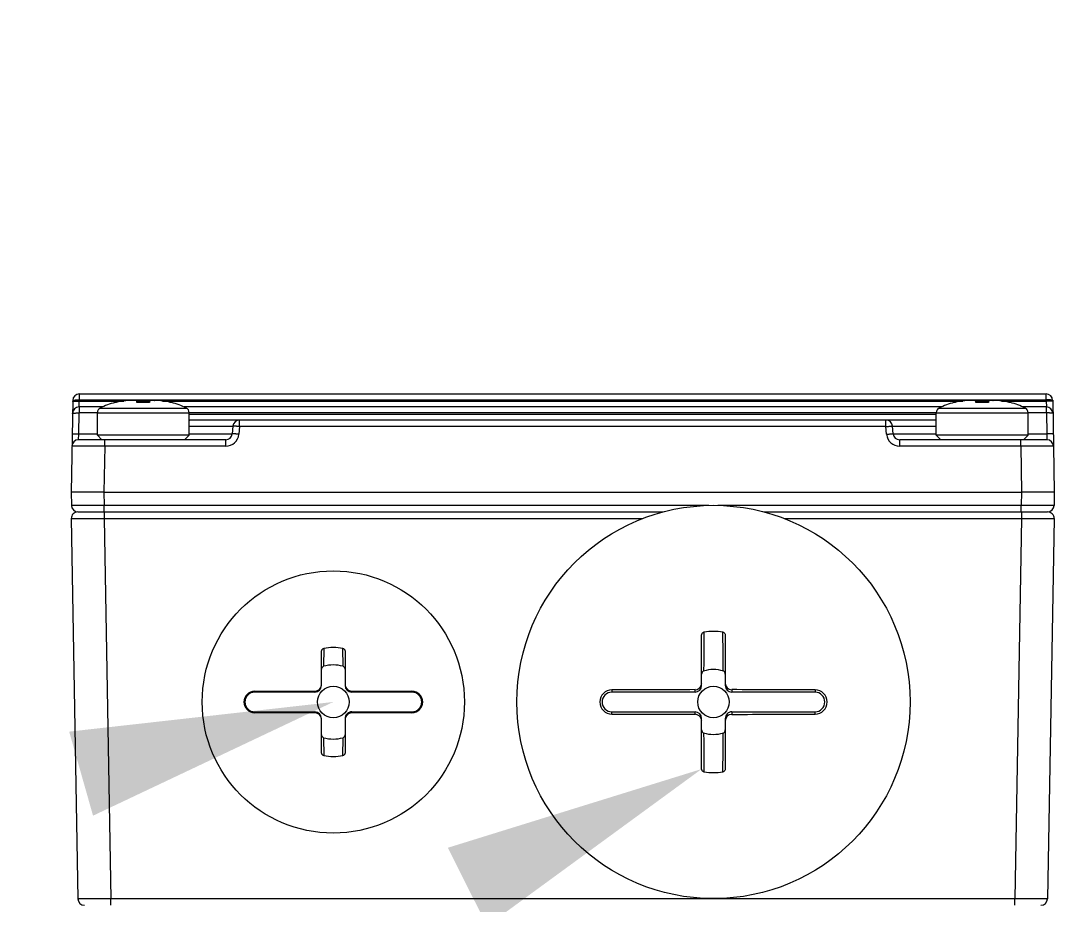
# Model space of a CAD drawing. Header units: millimetres. Extents: x -6 to 705, y -10 to 538.
# Drawn here: x 194.535 to 197.088, y 221.792 to 223.967 of the extents above; entities that cross this region are included whole.
import ezdxf

# ---------------------------------------------------------------- set-up
doc = ezdxf.new("R2010")
doc.units = ezdxf.units.MM
doc.layers.add('3_ALL_AXES', color=7, linetype='Continuous')
doc.layers.add('\\M+5B1EA\\M+5D7A2\\M+5B2E3', color=7, linetype='Continuous', lineweight=25)
doc.layers.add('\\M+5D7DC\\M+5C4DA\\M+5BFF2\\M+5CFDF', color=7, linetype='Continuous', lineweight=50)

msp = doc.modelspace()

# ---------------------------------------------------------------- linework, layer by layer
at = {"color": 8, "linetype": 'Continuous', "lineweight": -3}
for p, q in [((194.6632, 223.0337), (194.6592, 222.8077)), ((194.6703, 223.032), (194.6792, 223.032)), ((194.6787, 223.0173), (194.6792, 223.032)), ((194.6792, 223.032), (194.6793, 223.0348)), ((194.6792, 223.032), (194.7889, 223.032)), ((194.6793, 223.0496), (197.0583, 223.0496)), ((194.6793, 223.0496), (194.6793, 223.0348)), ((194.6793, 223.0348), (197.0583, 223.0348)), ((194.8205, 223.0334), (194.813, 223.0334)), ((194.8211, 223.028), (194.8205, 223.0334)), ((194.8205, 223.032), (194.8528, 223.032)), ((194.8528, 223.0334), (194.8521, 223.028)), ((194.8603, 223.0334), (194.8528, 223.0334)), ((194.8632, 223.0334), (194.8636, 223.0334)), ((194.8636, 223.0334), (194.864, 223.0334)), ((194.8843, 223.032), (196.8533, 223.032)), ((196.8849, 223.0334), (196.8774, 223.0334)), ((196.8855, 223.028), (196.8849, 223.0334)), ((196.8849, 223.032), (196.9172, 223.032)), ((196.9172, 223.0334), (196.9165, 223.028)), ((196.9246, 223.0334), (196.9172, 223.0334)), ((196.9276, 223.0334), (196.928, 223.0334)), ((196.928, 223.0334), (196.9283, 223.0334)), ((196.9487, 223.032), (197.0584, 223.032)), ((197.0583, 223.0348), (197.0583, 223.0496)), ((197.0583, 223.0348), (197.0584, 223.032)), ((197.0584, 223.032), (197.0589, 223.0173)), ((197.0673, 223.032), (197.0584, 223.032)), ((197.0718, 223.0316), (197.0673, 223.032)), ((197.0745, 223.0337), (197.0784, 222.8077)), ((194.7362, 223.0173), (194.6787, 223.0173)), ((194.6787, 223.0173), (194.6787, 223.0026)), ((194.7307, 223.0147), (194.9425, 223.0147)), ((194.7674, 223.028), (194.7671, 223.0284)), ((194.9061, 223.0284), (194.9059, 223.028)), ((196.8006, 223.0173), (194.937, 223.0173)), ((196.7951, 223.0147), (197.0069, 223.0147)), ((196.8317, 223.028), (196.8315, 223.0284)), ((196.9705, 223.0284), (196.9703, 223.028)), ((197.0589, 223.0173), (197.0014, 223.0173)), ((197.0589, 223.0026), (197.0589, 223.0173)), ((194.6778, 222.9514), (194.6787, 223.0026)), ((194.7237, 223.0026), (194.6787, 223.0026)), ((194.7237, 223.0032), (194.9495, 223.0032)), ((194.7237, 222.948), (194.7237, 223.0032)), ((194.9495, 222.948), (194.9495, 223.0032)), ((196.7881, 223.0026), (194.9495, 223.0026)), ((194.9495, 222.9998), (196.7881, 222.9998)), ((196.7865, 222.9851), (194.9512, 222.9851)), ((195.0734, 222.9692), (195.0734, 222.9851)), ((196.6643, 222.9692), (196.6643, 222.9851)), ((196.7881, 223.0032), (197.0139, 223.0032)), ((196.7881, 222.948), (196.7881, 223.0032)), ((197.0139, 222.948), (197.0139, 223.0032)), ((197.0589, 223.0026), (197.0139, 223.0026)), ((197.0589, 223.0026), (197.0598, 222.9514)), ((194.9495, 222.9703), (195.0573, 222.9703)), ((195.0573, 222.9703), (195.0556, 222.9514)), ((195.0734, 222.9692), (195.0717, 222.9503)), ((196.6643, 222.9692), (195.0734, 222.9692)), ((196.6659, 222.9503), (196.6643, 222.9692)), ((196.6803, 222.9703), (196.7881, 222.9703)), ((196.682, 222.9514), (196.6803, 222.9703)), ((194.6773, 222.9367), (194.6778, 222.9514)), ((195.0396, 222.9367), (194.6773, 222.9367)), ((194.6778, 222.9514), (194.7237, 222.9514)), ((194.9495, 222.948), (194.7237, 222.948)), ((194.7418, 222.9208), (194.7418, 222.9367)), ((194.9495, 222.9514), (195.0556, 222.9514)), ((195.0396, 222.9208), (195.0396, 222.9367)), ((196.682, 222.9514), (196.788, 222.9514)), ((197.0603, 222.9367), (196.6981, 222.9367)), ((196.6981, 222.9208), (196.6981, 222.9367)), ((197.0139, 222.948), (196.7881, 222.948)), ((196.9958, 222.9208), (196.9958, 222.9367)), ((197.0139, 222.9514), (197.0598, 222.9514)), ((197.0598, 222.9514), (197.0603, 222.9367)), ((194.7418, 222.9208), (194.7398, 222.8077)), ((195.0396, 222.9208), (194.7418, 222.9208)), ((196.9958, 222.9208), (196.6981, 222.9208)), ((196.9958, 222.9208), (196.9978, 222.8077)), ((194.6592, 222.8077), (194.6598, 222.7751)), ((194.7339, 222.8077), (194.6592, 222.8077)), ((194.7398, 222.8077), (194.7339, 222.8077)), ((194.7398, 222.8077), (196.9978, 222.8077)), ((194.7398, 222.8077), (194.7404, 222.7751)), ((196.9978, 222.8077), (196.9972, 222.7751)), ((197.0038, 222.8077), (196.9978, 222.8077)), ((197.0784, 222.8077), (197.0038, 222.8077)), ((197.0784, 222.8077), (197.0779, 222.7751)), ((194.6756, 222.7593), (196.1161, 222.7593)), ((194.7401, 222.7593), (194.7401, 222.7429)), ((196.2287, 222.7751), (194.7404, 222.7751)), ((194.7404, 222.7593), (194.7404, 222.7751)), ((196.9972, 222.7751), (196.2509, 222.7751)), ((196.3634, 222.7593), (197.062, 222.7593)), ((196.9972, 222.7593), (196.9972, 222.7751)), ((196.9975, 222.7593), (196.9975, 222.7429)), ((194.6595, 222.7429), (194.6758, 221.8074)), ((194.7401, 222.7429), (196.0657, 222.7429)), ((194.7401, 222.7429), (194.7565, 221.8074)), ((196.4139, 222.7429), (196.9975, 222.7429)), ((196.9975, 222.7429), (196.9812, 221.8074)), ((197.0781, 222.7429), (197.0618, 221.8074)), ((196.2107, 222.3319), (196.2107, 222.4564)), ((196.2688, 222.4564), (196.2688, 222.3319)), ((195.2808, 222.4233), (195.2803, 222.3795)), ((195.3284, 222.3795), (195.3279, 222.4233)), ((195.2753, 222.3346), (195.2753, 222.4162)), ((195.3334, 222.4162), (195.3334, 222.3346)), ((195.1108, 222.318), (195.2592, 222.3185)), ((195.1108, 222.318), (195.1108, 222.3157)), ((195.2592, 222.3157), (195.2592, 222.3185)), ((195.3495, 222.3185), (195.3495, 222.3157)), ((195.3495, 222.3185), (195.4979, 222.318)), ((195.4979, 222.318), (195.4979, 222.3157)), ((195.9898, 222.3214), (195.9898, 222.3157)), ((196.1946, 222.3157), (196.1946, 222.3219)), ((196.2849, 222.3219), (196.2849, 222.3157)), ((196.4897, 222.3214), (196.4897, 222.3157)), ((195.2592, 222.3157), (195.1108, 222.3157)), ((195.4979, 222.3157), (195.3495, 222.3157)), ((196.1946, 222.3157), (195.9898, 222.3157)), ((196.4897, 222.3157), (196.2849, 222.3157)), ((195.1108, 222.2674), (195.2592, 222.2674)), ((195.1108, 222.2651), (195.1108, 222.2674)), ((195.2592, 222.2647), (195.2592, 222.2674)), ((195.3495, 222.2674), (195.4979, 222.2674)), ((195.3495, 222.2674), (195.3495, 222.2647)), ((195.4979, 222.2651), (195.4979, 222.2674)), ((195.9898, 222.2674), (196.1946, 222.2674)), ((195.9898, 222.2617), (195.9898, 222.2674)), ((196.1946, 222.2612), (196.1946, 222.2674)), ((196.2849, 222.2674), (196.4897, 222.2674)), ((196.2849, 222.2674), (196.2849, 222.2612)), ((196.4897, 222.2617), (196.4897, 222.2674)), ((195.2592, 222.2647), (195.1108, 222.2651)), ((195.2753, 222.1669), (195.2753, 222.2485)), ((195.3334, 222.2485), (195.3334, 222.1669)), ((195.4979, 222.2651), (195.3495, 222.2647)), ((196.2107, 222.1267), (196.2107, 222.2512)), ((196.2688, 222.2512), (196.2688, 222.1267)), ((195.2803, 222.2037), (195.2808, 222.1598)), ((195.3279, 222.1598), (195.3284, 222.2037)), ((194.719, 221.8073), (194.6758, 221.8074)), ((194.724, 221.8073), (194.719, 221.8073)), ((194.7258, 221.8073), (194.724, 221.8073)), ((194.7565, 221.8074), (194.7258, 221.8073)), ((196.9812, 221.8074), (194.7565, 221.8074)), ((194.7565, 221.7916), (194.7565, 221.8074)), ((196.9812, 221.7916), (196.9812, 221.8074)), ((197.0129, 221.8073), (196.9812, 221.8074)), ((197.0137, 221.8073), (197.0129, 221.8073)), ((197.0198, 221.8073), (197.0137, 221.8073)), ((197.0618, 221.8074), (197.0198, 221.8073))]:
    msp.add_line(p, q, dxfattribs=at)
at = {"color": 1}
msp.add_circle((211.1234, 217.2284), 28.8225, dxfattribs=at)
at = {"color": 8, "linetype": 'Continuous', "lineweight": -3}
for centre, radius in [((196.2398, 222.2916), 0.4838), ((195.3043, 222.2916), 0.3226), ((195.3043, 222.2916), 0.0387), ((196.2398, 222.2916), 0.0387)]:
    msp.add_circle(centre, radius, dxfattribs=at)
for centre, radius, start, end in [((194.6793, 223.0334), 0.0161, 90, 179), ((194.8128, 222.8148), 0.2186, 90.7756, 91.2893), ((194.8129, 222.8072), 0.2262, 90.6168, 90.7776), ((194.813, 222.7971), 0.2364, 89.9957, 90.6123), ((194.813, 222.7972), 0.2362, 89.9964, 90.6134), ((194.8603, 222.7986), 0.2349, 89.2868, 90.0057), ((194.8603, 222.7987), 0.2347, 89.2852, 90.0047), ((194.8604, 222.8108), 0.2227, 89.0871, 89.2814), ((194.8605, 222.8136), 0.2198, 88.9222, 89.0873), ((194.8605, 222.8147), 0.2188, 88.921, 89.087), ((194.8606, 222.8203), 0.2132, 88.4182, 88.9239), ((194.8606, 222.8206), 0.2129, 88.4158, 88.9221), ((196.8772, 222.8148), 0.2186, 90.7756, 91.2893), ((196.8773, 222.8072), 0.2262, 90.6168, 90.7776), ((196.8774, 222.7971), 0.2364, 89.9957, 90.6123), ((196.8774, 222.7972), 0.2362, 89.9964, 90.6134), ((196.9247, 222.7986), 0.2349, 89.2868, 90.0057), ((196.9247, 222.7987), 0.2347, 89.2852, 90.0047), ((196.9248, 222.8108), 0.2227, 89.0871, 89.2814), ((196.9248, 222.8136), 0.2198, 88.9222, 89.0873), ((196.9249, 222.8147), 0.2188, 88.921, 89.087), ((196.925, 222.8203), 0.2132, 88.4182, 88.9239), ((196.925, 222.8206), 0.2129, 88.4158, 88.9221), ((197.0583, 223.0334), 0.0161, 1, 90), ((194.6787, 223.0012), 0.0161, 90, 179), ((194.7366, 223.0032), 0.0129, 117.2935, 180), ((194.808, 222.8649), 0.1685, 104.034, 117.2935), ((194.8097, 222.8598), 0.1735, 103.2343, 104.1217), ((194.8366, 222.7101), 0.3184, 87.211, 92.789), ((194.8636, 222.8598), 0.1735, 75.8783, 76.8521), ((194.8653, 222.8649), 0.1685, 62.7065, 75.9664), ((194.9366, 223.0032), 0.0129, 0, 62.7065), ((196.801, 223.0032), 0.0129, 117.2935, 180), ((196.8724, 222.8649), 0.1685, 104.034, 117.2935), ((196.8741, 222.8598), 0.1735, 103.2343, 104.1217), ((196.901, 222.7101), 0.3184, 87.211, 92.789), ((196.9279, 222.8598), 0.1735, 75.8783, 76.8521), ((196.9296, 222.8649), 0.1685, 62.7065, 75.9664), ((197.001, 223.0032), 0.0129, 0, 62.7065), ((197.0589, 223.0012), 0.0161, 1, 90), ((194.9512, 223.203), 0.2179, 269.5633, 269.9969), ((195.0734, 222.9689), 0.0161, 90, 175), ((196.6643, 222.9689), 0.0161, 5, 90), ((196.7865, 223.2027), 0.2177, 270.0029, 270.437), ((194.6773, 222.9205), 0.0161, 90, 179), ((195.0396, 222.9528), 0.0161, 270, 355), ((195.0396, 222.9531), 0.0323, 270.006, 354.995), ((196.6981, 222.9531), 0.0323, 185.005, 269.994), ((196.6981, 222.9528), 0.0161, 185, 270), ((197.0603, 222.9205), 0.0161, 1, 90), ((194.6756, 222.7431), 0.0161, 90, 181), ((194.6759, 222.7754), 0.0161, 181, 269.9998), ((197.0617, 222.7754), 0.0161, 270, 359), ((197.062, 222.7431), 0.0161, 359, 90), ((196.2398, 222.2916), 0.1735, 82.2681, 97.7322), ((195.3043, 222.2916), 0.1339, 79.8739, 100.1248), ((195.3043, 222.2916), 0.0911, 74.7033, 105.2967), ((196.2398, 222.2916), 0.0798, 72.2828, 107.7182), ((195.1109, 222.2916), 0.0265, 90.2129, 269.7871), ((195.2592, 222.3346), 0.0162, 270.1079, 354.0707), ((195.2592, 222.3346), 0.0161, 354.1185, 359.9926), ((195.3495, 222.3346), 0.0162, 180.0635, 269.9016), ((195.4978, 222.2916), 0.0265, 270.2129, 89.7871), ((195.9899, 222.2916), 0.0298, 90.2018, 269.7982), ((196.3079, 133.1731), 89.1489, 90.072788, 90.204429), ((196.1946, 222.338), 0.0162, 270.0726, 346.5952), ((196.1946, 222.338), 0.0162, 346.64, 359.9722), ((196.2849, 222.338), 0.0161, 180.033, 269.9366), ((196.1766, 135.2313), 87.0907, 89.794015, 89.928767), ((196.4896, 222.2916), 0.0298, 270.2018, 89.7982), ((195.1108, 222.2916), 0.0242, 90, 270), ((195.4979, 222.2916), 0.0242, 270, 90), ((195.9898, 222.2916), 0.0242, 90, 270), ((196.4897, 222.2916), 0.0242, 270, 90), ((195.2592, 222.2485), 0.0162, 5.9124, 89.8943), ((195.2592, 222.2485), 0.0161, 0.0074, 5.8668), ((195.3495, 222.2485), 0.0162, 90.0984, 179.9365), ((196.3029, 309.3519), 87.0907, 269.794015, 269.928767), ((196.1946, 222.2451), 0.0162, 13.4014, 89.9274), ((196.1946, 222.2451), 0.0162, 0.0278, 13.3567), ((196.2849, 222.2451), 0.0161, 90.0634, 179.967), ((196.1717, 311.41), 89.1489, 270.072788, 270.204429), ((196.2398, 222.2916), 0.0798, 252.2818, 287.7174), ((195.3043, 222.2916), 0.0911, 254.7033, 285.2967), ((195.3043, 222.2916), 0.1339, 259.8739, 280.1248), ((196.2398, 222.2916), 0.1735, 262.2679, 277.7319), ((194.692, 221.8077), 0.0161, 181, 270), ((197.0457, 221.8077), 0.0161, 270.0002, 359)]:
    msp.add_arc(centre, radius, start, end, dxfattribs=at)
for centre, start_param, end_param in [((195.2592, 222.3319), 0, 1.570796), ((195.3495, 222.3319), -1.570796, 0), ((196.1946, 222.3319), 0, 1.570796), ((196.2849, 222.3319), -1.570796, 0), ((195.2592, 222.2512), -4.712389, -3.141593), ((195.3495, 222.2512), -3.141593, -1.570796), ((196.1946, 222.2512), -4.712389, -3.141593), ((196.2849, 222.2512), -3.141593, -1.570796)]:
    msp.add_ellipse(centre, major_axis=(0, -0.0161), ratio=0.999391, start_param=start_param, end_param=end_param, dxfattribs=at)
for points, knots in [([(194.6631, 223.0309), (194.6631, 223.031), (194.6633, 223.0311), (194.6639, 223.0314), (194.6653, 223.0316), (194.6675, 223.0318), (194.6693, 223.0319), (194.6703, 223.032)], [0, 0, 0, 0, 0.028622, 0.082995, 0.281067, 0.59252, 1, 1, 1, 1]), ([(194.6632, 223.0337), (194.6632, 223.0338), (194.6634, 223.034), (194.6639, 223.0341), (194.6648, 223.0343), (194.6655, 223.0344), (194.6659, 223.0345)], [0, 0, 0, 0, 0.093925, 0.286934, 0.589932, 1, 1, 1, 1]), ([(194.6659, 223.0345), (194.6678, 223.0347), (194.6723, 223.0349), (194.6767, 223.0349), (194.6793, 223.0348)], [0, 0, 0, 0, 0.43281, 1, 1, 1, 1]), ([(194.8079, 223.0334), (194.8015, 223.0332), (194.7887, 223.0324), (194.7762, 223.0301), (194.77, 223.0287)], [0, 0, 0, 0, 0.500065, 1, 1, 1, 1]), ([(194.903, 223.0287), (194.897, 223.0301), (194.8849, 223.0323), (194.8726, 223.0332), (194.8665, 223.0334)], [0, 0, 0, 0, 0.499938, 1, 1, 1, 1]), ([(196.8722, 223.0334), (196.8659, 223.0332), (196.8531, 223.0324), (196.8406, 223.0301), (196.8344, 223.0287)], [0, 0, 0, 0, 0.500065, 1, 1, 1, 1]), ([(196.9674, 223.0287), (196.9614, 223.0301), (196.9493, 223.0323), (196.937, 223.0332), (196.9309, 223.0334)], [0, 0, 0, 0, 0.499938, 1, 1, 1, 1]), ([(197.0717, 223.0345), (197.0698, 223.0347), (197.0653, 223.0349), (197.0609, 223.0349), (197.0583, 223.0348)], [0, 0, 0, 0, 0.433499, 1, 1, 1, 1]), ([(197.0745, 223.0337), (197.0745, 223.0338), (197.0742, 223.034), (197.0737, 223.0342), (197.0728, 223.0343), (197.0721, 223.0344), (197.0717, 223.0345)], [0, 0, 0, 0, 0.093639, 0.286705, 0.589837, 1, 1, 1, 1]), ([(197.0745, 223.0309), (197.0745, 223.031), (197.0742, 223.0312), (197.0737, 223.0313), (197.0729, 223.0315), (197.0722, 223.0316), (197.0718, 223.0316)], [0, 0, 0, 0, 0.093639, 0.286704, 0.589836, 1, 1, 1, 1]), ([(194.6626, 223.0015), (194.6626, 223.0016), (194.6631, 223.0018), (194.664, 223.002), (194.6655, 223.0022), (194.6675, 223.0024), (194.6699, 223.0025), (194.6737, 223.0026), (194.6767, 223.0026), (194.6787, 223.0026)], [0, 0, 0, 0, 0.02539, 0.083873, 0.17651, 0.300066, 0.450205, 0.621416, 1, 1, 1, 1]), ([(194.9512, 222.9851), (194.9508, 222.9851), (194.9502, 222.985), (194.9497, 222.9848), (194.9495, 222.9847)], [0, 0, 0, 0, 0.741031, 1, 1, 1, 1]), ([(196.7865, 222.9851), (196.7869, 222.9851), (196.7875, 222.985), (196.788, 222.9848), (196.7881, 222.9847)], [0, 0, 0, 0, 0.741031, 1, 1, 1, 1]), ([(197.075, 223.0015), (197.075, 223.0016), (197.0745, 223.0018), (197.0737, 223.002), (197.0721, 223.0022), (197.0702, 223.0024), (197.0677, 223.0025), (197.064, 223.0026), (197.061, 223.0026), (197.0589, 223.0026)], [0, 0, 0, 0, 0.02539, 0.083873, 0.17651, 0.300066, 0.450205, 0.621416, 1, 1, 1, 1]), ([(195.0734, 222.9692), (195.0723, 222.9693), (195.0703, 222.9695), (195.0673, 222.9697), (195.0646, 222.9699), (195.0622, 222.9701), (195.0604, 222.9702), (195.0593, 222.9703), (195.0586, 222.9703), (195.0581, 222.9704), (195.0576, 222.9704), (195.0575, 222.9703), (195.0573, 222.9704), (195.0573, 222.9703)], [0, 0, 0, 0, 0.194654, 0.382576, 0.555437, 0.706809, 0.831014, 0.88148, 0.92347, 0.956507, 0.98036, 0.994868, 1, 1, 1, 1]), ([(196.6643, 222.9692), (196.6653, 222.9693), (196.6674, 222.9695), (196.6703, 222.9697), (196.6731, 222.9699), (196.6755, 222.9701), (196.6772, 222.9702), (196.6784, 222.9703), (196.6791, 222.9703), (196.6796, 222.9704), (196.68, 222.9704), (196.6802, 222.9703), (196.6803, 222.9704), (196.6803, 222.9703)], [0, 0, 0, 0, 0.194637, 0.382524, 0.555383, 0.706778, 0.830999, 0.88147, 0.923463, 0.956502, 0.980357, 0.994867, 1, 1, 1, 1]), ([(194.6617, 222.9503), (194.6617, 222.9504), (194.6622, 222.9506), (194.6631, 222.9508), (194.6646, 222.951), (194.6666, 222.9512), (194.669, 222.9513), (194.6728, 222.9514), (194.6758, 222.9514), (194.6778, 222.9514)], [0, 0, 0, 0, 0.02539, 0.083873, 0.17651, 0.300066, 0.450205, 0.621416, 1, 1, 1, 1]), ([(195.0717, 222.9503), (195.0707, 222.9504), (195.0686, 222.9505), (195.0656, 222.9508), (195.0629, 222.951), (195.0605, 222.9512), (195.0588, 222.9513), (195.0576, 222.9514), (195.0569, 222.9514), (195.0564, 222.9514), (195.056, 222.9514), (195.0558, 222.9514), (195.0556, 222.9514), (195.0556, 222.9514)], [0, 0, 0, 0, 0.194654, 0.382576, 0.555437, 0.706809, 0.831014, 0.88148, 0.92347, 0.956507, 0.98036, 0.994868, 1, 1, 1, 1]), ([(196.6659, 222.9503), (196.667, 222.9504), (196.669, 222.9505), (196.672, 222.9508), (196.6747, 222.951), (196.6771, 222.9512), (196.6789, 222.9513), (196.68, 222.9514), (196.6807, 222.9514), (196.6812, 222.9514), (196.6816, 222.9514), (196.6818, 222.9514), (196.682, 222.9514), (196.682, 222.9514)], [0, 0, 0, 0, 0.194654, 0.382576, 0.555437, 0.706809, 0.831014, 0.88148, 0.92347, 0.956507, 0.98036, 0.994868, 1, 1, 1, 1]), ([(197.0759, 222.9503), (197.0759, 222.9504), (197.0754, 222.9506), (197.0746, 222.9508), (197.073, 222.951), (197.0711, 222.9512), (197.0686, 222.9513), (197.0648, 222.9514), (197.0619, 222.9514), (197.0598, 222.9514)], [0, 0, 0, 0, 0.02539, 0.083873, 0.17651, 0.300066, 0.450205, 0.621417, 1, 1, 1, 1]), ([(194.7418, 222.9208), (194.7366, 222.9208), (194.7263, 222.9209), (194.7114, 222.9209), (194.6996, 222.9209), (194.6908, 222.9209), (194.685, 222.9209), (194.6797, 222.9209), (194.675, 222.9209), (194.6709, 222.9209), (194.668, 222.9209), (194.666, 222.9209), (194.6647, 222.9209), (194.6637, 222.9209), (194.6628, 222.9209), (194.6621, 222.9209), (194.6617, 222.9209), (194.6614, 222.9208), (194.6613, 222.9208), (194.6612, 222.9208), (194.6612, 222.9208), (194.6612, 222.9208)], [0, 0, 0, 0, 0.194982, 0.382554, 0.55549, 0.63434, 0.707086, 0.773008, 0.831486, 0.88194, 0.923896, 0.941558, 0.956945, 0.970028, 0.980777, 0.989164, 0.995167, 0.997272, 0.998778, 0.999686, 1, 1, 1, 1]), ([(197.0764, 222.9208), (197.0764, 222.9208), (197.0764, 222.9208), (197.0763, 222.9208), (197.0762, 222.9208), (197.076, 222.9209), (197.0755, 222.9209), (197.0748, 222.9209), (197.074, 222.9209), (197.0729, 222.9209), (197.0717, 222.9209), (197.0697, 222.9209), (197.0667, 222.9209), (197.0626, 222.9209), (197.0579, 222.9209), (197.0526, 222.9209), (197.0468, 222.9209), (197.0381, 222.9209), (197.0263, 222.9209), (197.0113, 222.9209), (197.0011, 222.9208), (196.9958, 222.9208)], [0, 0, 0, 0, 0.000314, 0.001222, 0.002728, 0.004833, 0.010837, 0.019224, 0.029973, 0.043056, 0.058444, 0.076106, 0.118064, 0.168518, 0.226998, 0.29292, 0.365666, 0.444517, 0.617452, 0.805022, 1, 1, 1, 1]), ([(194.7404, 222.7751), (194.7352, 222.7751), (194.7249, 222.7751), (194.71, 222.775), (194.6982, 222.775), (194.6894, 222.775), (194.6836, 222.775), (194.6783, 222.775), (194.6736, 222.775), (194.6695, 222.775), (194.6666, 222.775), (194.6646, 222.775), (194.6633, 222.775), (194.6623, 222.7751), (194.6614, 222.7751), (194.6607, 222.7751), (194.6603, 222.7751), (194.66, 222.7751), (194.6599, 222.7751), (194.6598, 222.7751), (194.6598, 222.7751), (194.6598, 222.7751)], [0, 0, 0, 0, 0.194996, 0.382566, 0.555487, 0.634335, 0.707069, 0.772995, 0.831464, 0.881924, 0.923878, 0.941542, 0.956935, 0.97002, 0.98077, 0.989159, 0.995166, 0.997272, 0.998778, 0.999686, 1, 1, 1, 1]), ([(197.0779, 222.7751), (197.0779, 222.7751), (197.0778, 222.7751), (197.0777, 222.7751), (197.0776, 222.7751), (197.0774, 222.7751), (197.0769, 222.7751), (197.0762, 222.7751), (197.0754, 222.7751), (197.0743, 222.775), (197.0731, 222.775), (197.0711, 222.775), (197.0681, 222.775), (197.064, 222.775), (197.0594, 222.775), (197.0541, 222.775), (197.0482, 222.775), (197.0395, 222.775), (197.0277, 222.775), (197.0127, 222.7751), (197.0025, 222.7751), (196.9972, 222.7751)], [0, 0, 0, 0, 0.000314, 0.001221, 0.002728, 0.004833, 0.010839, 0.019227, 0.029975, 0.043059, 0.058451, 0.076112, 0.118063, 0.16852, 0.226985, 0.292909, 0.36564, 0.444488, 0.617411, 0.804989, 1, 1, 1, 1]), ([(194.6595, 222.7429), (194.6595, 222.7428), (194.6596, 222.7429), (194.6596, 222.7428), (194.6597, 222.7428), (194.66, 222.7428), (194.6604, 222.7428), (194.6611, 222.7428), (194.662, 222.7428), (194.663, 222.7428), (194.6643, 222.7428), (194.6663, 222.7428), (194.6693, 222.7428), (194.6733, 222.7427), (194.678, 222.7427), (194.6833, 222.7427), (194.6892, 222.7427), (194.6979, 222.7428), (194.7097, 222.7428), (194.7246, 222.7428), (194.7349, 222.7428), (194.7401, 222.7429)], [0, 0, 0, 0, 0.000314, 0.001222, 0.002728, 0.004834, 0.010841, 0.01923, 0.02998, 0.043065, 0.058458, 0.076122, 0.118076, 0.168536, 0.227005, 0.292931, 0.365664, 0.444512, 0.617433, 0.805004, 1, 1, 1, 1]), ([(196.9975, 222.7429), (197.0027, 222.7428), (197.013, 222.7428), (197.028, 222.7428), (197.0398, 222.7428), (197.0485, 222.7427), (197.0543, 222.7427), (197.0596, 222.7427), (197.0643, 222.7427), (197.0684, 222.7428), (197.0713, 222.7428), (197.0734, 222.7428), (197.0746, 222.7428), (197.0757, 222.7428), (197.0765, 222.7428), (197.0772, 222.7428), (197.0776, 222.7428), (197.0779, 222.7428), (197.078, 222.7428), (197.0781, 222.7429), (197.0781, 222.7428), (197.0781, 222.7429)], [0, 0, 0, 0, 0.195011, 0.382589, 0.555512, 0.63436, 0.707091, 0.773014, 0.83148, 0.881937, 0.923888, 0.941549, 0.956941, 0.970025, 0.980773, 0.989161, 0.995167, 0.997272, 0.998779, 0.999686, 1, 1, 1, 1]), ([(196.2107, 222.4564), (196.2107, 222.4572), (196.211, 222.4588), (196.2122, 222.4611), (196.214, 222.4628), (196.2156, 222.4633), (196.2164, 222.4634)], [0, 0, 0, 0, 0.249934, 0.499918, 0.749956, 1, 1, 1, 1]), ([(196.2164, 222.4634), (196.2164, 222.4476), (196.2162, 222.4277), (196.216, 222.4039), (196.2159, 222.3919), (196.2157, 222.3798), (196.2155, 222.3717), (196.2154, 222.3676)], [0, 0, 0, 0, 0.496332, 0.621158, 0.746514, 0.872624, 1, 1, 1, 1]), ([(196.2631, 222.4634), (196.2639, 222.4633), (196.2655, 222.4628), (196.2674, 222.4611), (196.2685, 222.4588), (196.2688, 222.4572), (196.2688, 222.4564)], [0, 0, 0, 0, 0.250044, 0.500082, 0.750066, 1, 1, 1, 1]), ([(196.2641, 222.3676), (196.264, 222.3696), (196.2639, 222.3737), (196.2638, 222.3798), (196.2637, 222.3859), (196.2636, 222.3979), (196.2633, 222.4237), (196.2632, 222.4476), (196.2631, 222.4634)], [0, 0, 0, 0, 0.063869, 0.127353, 0.190521, 0.253469, 0.503654, 1, 1, 1, 1]), ([(195.2753, 222.4162), (195.2753, 222.417), (195.2756, 222.4186), (195.2767, 222.4208), (195.2784, 222.4226), (195.28, 222.4232), (195.2808, 222.4233)], [0, 0, 0, 0, 0.249831, 0.499797, 0.749885, 1, 1, 1, 1]), ([(195.3279, 222.4233), (195.3287, 222.4232), (195.3302, 222.4226), (195.332, 222.4208), (195.3331, 222.4186), (195.3334, 222.417), (195.3334, 222.4162)], [0, 0, 0, 0, 0.250114, 0.500203, 0.750169, 1, 1, 1, 1]), ([(195.2803, 222.3795), (195.2795, 222.3793), (195.2781, 222.3785), (195.2765, 222.3767), (195.2755, 222.3745), (195.2753, 222.3729), (195.2753, 222.3721)], [0, 0, 0, 0, 0.24959, 0.499529, 0.749701, 1, 1, 1, 1]), ([(195.3334, 222.3721), (195.3334, 222.3729), (195.3332, 222.3745), (195.3322, 222.3767), (195.3306, 222.3785), (195.3291, 222.3793), (195.3284, 222.3795)], [0, 0, 0, 0, 0.250299, 0.500471, 0.75041, 1, 1, 1, 1]), ([(196.2155, 222.3676), (196.2147, 222.3674), (196.2134, 222.3666), (196.2114, 222.3643), (196.2107, 222.3619), (196.2107, 222.3604)], [0, 0, 0, 0, 0.25093, 0.502064, 1, 1, 1, 1]), ([(196.2688, 222.3604), (196.2688, 222.3619), (196.2682, 222.3643), (196.2662, 222.3666), (196.2648, 222.3674), (196.2641, 222.3676)], [0, 0, 0, 0, 0.497935, 0.749068, 1, 1, 1, 1]), ([(196.2107, 222.2227), (196.2107, 222.2212), (196.2114, 222.2188), (196.2134, 222.2165), (196.2147, 222.2157), (196.2155, 222.2155)], [0, 0, 0, 0, 0.497936, 0.74907, 1, 1, 1, 1]), ([(196.2154, 222.2155), (196.2155, 222.2114), (196.2157, 222.2033), (196.2159, 222.1912), (196.216, 222.1792), (196.2162, 222.1554), (196.2164, 222.1355), (196.2164, 222.1197)], [0, 0, 0, 0, 0.127382, 0.253491, 0.378846, 0.503671, 1, 1, 1, 1]), ([(196.2631, 222.1197), (196.2632, 222.1355), (196.2633, 222.1594), (196.2636, 222.1852), (196.2637, 222.1973), (196.2638, 222.2033), (196.2639, 222.2094), (196.264, 222.2135), (196.2641, 222.2155)], [0, 0, 0, 0, 0.496343, 0.746528, 0.809475, 0.872642, 0.936132, 1, 1, 1, 1]), ([(196.2641, 222.2155), (196.2648, 222.2157), (196.2662, 222.2165), (196.2682, 222.2188), (196.2688, 222.2212), (196.2688, 222.2227)], [0, 0, 0, 0, 0.250931, 0.502065, 1, 1, 1, 1]), ([(195.2753, 222.2111), (195.2753, 222.2103), (195.2755, 222.2087), (195.2765, 222.2064), (195.2781, 222.2046), (195.2795, 222.2039), (195.2803, 222.2037)], [0, 0, 0, 0, 0.250299, 0.500471, 0.75041, 1, 1, 1, 1]), ([(195.3284, 222.2037), (195.3291, 222.2039), (195.3306, 222.2046), (195.3322, 222.2064), (195.3332, 222.2087), (195.3334, 222.2103), (195.3334, 222.2111)], [0, 0, 0, 0, 0.24959, 0.499529, 0.749701, 1, 1, 1, 1]), ([(195.2808, 222.1598), (195.28, 222.1599), (195.2784, 222.1605), (195.2767, 222.1623), (195.2756, 222.1645), (195.2753, 222.1661), (195.2753, 222.1669)], [0, 0, 0, 0, 0.250114, 0.500203, 0.750169, 1, 1, 1, 1]), ([(195.3334, 222.1669), (195.3334, 222.1661), (195.3331, 222.1645), (195.332, 222.1623), (195.3302, 222.1605), (195.3287, 222.1599), (195.3279, 222.1598)], [0, 0, 0, 0, 0.249831, 0.499797, 0.749885, 1, 1, 1, 1]), ([(196.2164, 222.1197), (196.2156, 222.1198), (196.214, 222.1203), (196.2122, 222.122), (196.211, 222.1243), (196.2107, 222.1259), (196.2107, 222.1267)], [0, 0, 0, 0, 0.250044, 0.500082, 0.750066, 1, 1, 1, 1]), ([(196.2688, 222.1267), (196.2688, 222.1259), (196.2685, 222.1243), (196.2674, 222.122), (196.2655, 222.1203), (196.2639, 222.1198), (196.2631, 222.1197)], [0, 0, 0, 0, 0.249934, 0.499918, 0.749956, 1, 1, 1, 1])]:
    msp.add_open_spline(points, degree=3, knots=knots, dxfattribs=at)
at = {"layer": '3_ALL_AXES', "color": 8, "linetype": 'Continuous', "lineweight": -3}
for p, q in [((194.735, 222.9367), (194.7237, 222.948)), ((194.9382, 222.9367), (194.9495, 222.948)), ((196.7994, 222.9367), (196.7881, 222.948)), ((197.0026, 222.9367), (197.0139, 222.948))]:
    msp.add_line(p, q, dxfattribs=at)
at = {"layer": '\\M+5B1EA\\M+5D7A2\\M+5B2E3', "color": 8, "lineweight": -3}
msp.add_solid([(194.6544, 222.2187), (195.3043, 222.2916), (194.7131, 222.0119)], dxfattribs=at)
at = {"layer": '\\M+5D7DC\\M+5C4DA\\M+5BFF2\\M+5CFDF', "color": 8, "lineweight": -3}
msp.add_solid([(195.5861, 221.933), (196.2107, 222.1267), (195.6827, 221.7409)], dxfattribs=at)

doc.saveas('drawing.dxf')
